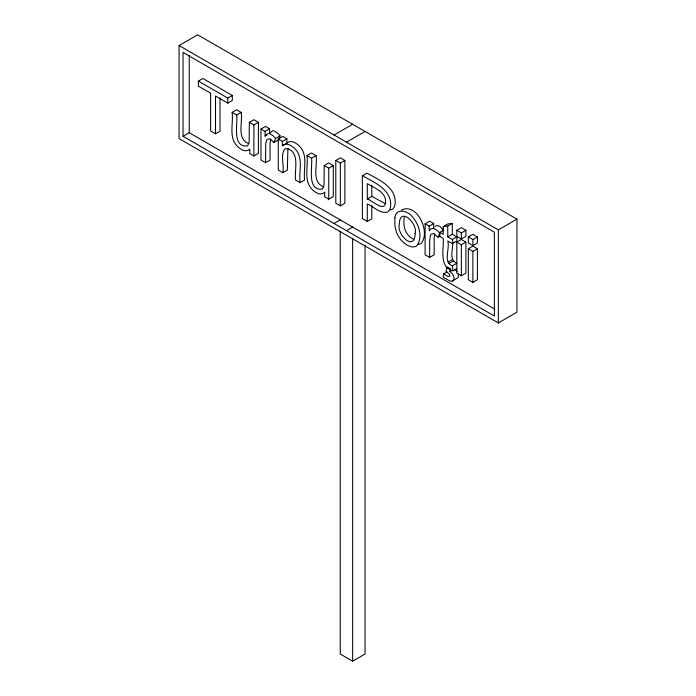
<?xml version="1.0" encoding="UTF-8"?>
<svg xmlns="http://www.w3.org/2000/svg" width="696" height="696" viewBox="0 0 696 696"><rect width="100%" height="100%" fill="white"/><g stroke="black" fill="none" stroke-linecap="round" stroke-linejoin="round"><path stroke-width="1.04" d="M447.102 271.858L443.483 273.946L443.204 277.199L450.051 281.088L452.339 281.149L458.229 277.513L458.412 274.111M287.883 148.422L287.361 170.05L282.828 172.669L278.278 170.041L278.278 139.026L282.802 136.407L286.9 138.774L286.9 143.185L282.376 145.803L282.376 141.392L286.9 138.774M404.411 216.926C402.566 225.025 405.133 235.509 413.389 239.015M270.631 139L270.057 143.828L270.057 160.063L265.533 162.681L260.983 160.054L260.983 129.038L265.507 126.42L269.604 128.786L269.604 133.493M434.748 233.752L434.173 238.58L434.173 254.823L429.65 257.433L425.099 254.806L425.099 223.79L429.623 221.171L433.721 223.538L433.721 228.245M452.339 281.149L453.705 280.131C455.097 276.773 452.391 273.441 449.833 271.536L450.669 268.891L447.276 266.933L445.962 271.344L449.642 274.494L449.747 276.269L447.885 276.416L443.483 273.946M265.533 162.681L265.724 143.35L266.968 139.496L269.248 138.8L270.666 139.357L274.007 142.428L275.572 138.452L280.096 135.842L277.739 133.206L273.893 130.831L272.501 130.813L270.109 132.866M280.096 135.842L278.53 139.818L274.007 142.428M429.65 257.433L429.65 241.19L430.406 235.5L431.085 234.248L433.364 233.551L438.123 237.179L439.689 233.204L437.332 230.576L433.486 228.192L430.702 228.993L429.197 230.855L429.197 226.156L433.721 223.538M269.604 128.786L265.08 131.405L265.08 136.103L266.585 134.232L269.369 133.441L273.215 135.824L275.572 138.452M282.376 145.803C286.421 141.766 292.276 145.995 295.391 149.205C303.708 158.192 298.619 171.869 300.106 182.639L304.63 180.029C303.143 169.258 308.232 155.582 299.915 146.595C296.8 143.385 290.954 139.148 286.9 143.185M401.505 210.044C417.304 202.188 431.163 232.995 420.871 243.661L418.252 244.426M435.226 226.374L436.618 225.565L439.533 226.2L443.63 229.932M179.055 45.536L197.655 34.8L516.945 219.136L516.945 312.2L498.345 322.944L179.055 138.6L179.055 45.536L498.345 229.88L516.945 219.136M215.508 133.797L210.601 130.961L210.601 93.203L198.386 86.147L198.386 81.101L202.91 78.483L232.299 95.456L232.299 100.502L227.775 103.121L215.508 96.039L215.508 133.797L220.032 131.187L220.032 97.736M198.386 81.101L227.775 98.066L232.299 95.456M183.039 136.303L494.36 316.045L494.36 232.177L183.039 52.435L183.039 136.303L189.234 132.727L494.943 309.224M232.125 112.378L236.675 115.005C237.989 122.922 231.585 148.074 247.593 145.856L249.159 142.332L249.342 122.322L253.875 119.703L258.425 122.331L258.425 153.346L253.901 155.965L249.829 153.607L249.829 149.057C245.801 153.129 239.929 149.101 236.866 145.777C228.549 136.808 233.586 123.14 232.125 112.378L236.649 109.759L241.199 112.387C242.895 121.957 236.344 138.852 248.724 143.62M236.675 115.005L241.199 112.387M249.342 122.322L253.901 124.949L258.425 122.331M265.08 136.103L266.89 135.059M334.054 135.024L352.646 124.288M306.988 155.6L311.538 158.227C312.852 166.144 306.449 191.296 322.457 189.077L324.023 185.554L324.205 165.544L328.738 162.925L333.288 165.561L333.288 196.568L328.764 199.186L324.693 196.838L324.693 192.279C320.665 196.35 314.792 192.322 311.73 188.999C303.413 180.029 308.45 166.361 306.988 155.6L311.512 152.981L316.062 155.617C317.759 165.178 311.208 182.074 323.588 186.841M311.538 158.227L316.062 155.617M346.451 142.184L365.052 131.44M335.794 160.428L340.318 157.818L344.868 160.445L344.868 203.258L340.344 205.868L335.794 203.241L335.794 160.428L340.344 163.055L344.868 160.445M324.205 165.544L328.764 168.171L333.288 165.561M371.803 205.503L371.803 218.814L367.279 221.424L362.372 218.588L362.372 175.775L366.896 173.165C378.833 179.594 397.303 187.607 395.015 204.406A15.712 9.074 60 0 1 392.187 209.392L390.386 210.001M367.279 198.969C371.316 199.778 385.166 213.55 385.619 201.753C385.68 191.591 374.3 188.129 367.279 183.666L367.279 198.969L371.803 196.35L385.454 203.719M334.054 223.494L340.248 219.91M346.451 230.654L352.646 227.07M456.611 268.76L452.992 270.848C438.497 267.09 444.126 248.759 443.23 238.345L439.889 236.422L439.889 232.334L443.23 234.256L443.23 226.574L447.754 223.964L452.287 223.425L452.287 234.256L456.863 236.901L456.863 240.99L452.339 243.6L447.763 240.964C450.182 248.281 442.708 262.053 452.339 265.829L456.863 263.219C447.519 259.695 454.514 246.541 452.339 239.511L456.863 236.901M443.23 226.574L447.763 226.035L452.287 223.425M439.889 232.334L443.517 230.237M438.123 237.179L439.933 236.135M456.811 230.298L461.335 227.688L465.894 230.315L465.894 236.362L461.37 238.972L456.811 236.344L456.811 230.298L461.37 232.925L465.894 230.315M447.763 226.035L447.763 236.875L452.287 234.256M456.811 242.095L461.335 239.485L465.894 242.112L465.894 273.128L461.37 275.746L456.811 273.11L456.811 242.095L461.37 244.731L465.894 242.112M468.321 236.945L472.845 234.335L477.395 236.962L477.395 243.008L472.871 245.618L468.321 242.991L468.321 236.945L472.871 239.572L477.395 236.962M468.321 248.742L472.845 246.132L477.395 248.759L477.395 279.775L472.871 282.385L468.321 279.757L468.321 248.742L472.871 251.369L477.395 248.759M447.998 262.122L452.522 259.512M448.781 263.601L453.305 260.991M449.833 271.536L451.643 270.492M340.248 231.037L340.248 654.04L352.646 661.2L365.052 654.04L365.052 245.166M362.372 175.775C374.309 182.204 392.779 190.217 390.491 207.016A15.712 9.074 60 0 1 387.663 212.002C380.138 214.203 373.735 206.486 367.279 204.015L367.279 221.424M260.983 129.038L265.08 131.405M278.278 139.026L282.376 141.392M425.099 223.79L429.197 226.156M447.763 236.875L452.339 239.511M300.106 182.639L295.556 180.012C294.112 170.555 300.507 152.572 287.257 148.596L284.942 148.857C279.896 155.269 284.507 165.248 282.828 172.669M454.984 269.465L457.142 271.736M452.339 265.829L452.992 270.848M498.345 229.88L498.345 322.944M472.871 239.572L472.871 245.618M472.871 251.369L472.871 282.385M461.37 232.925L461.37 238.972M461.37 244.731L461.37 275.746M371.803 185.127L371.803 196.35M352.646 238.189L352.646 661.2M340.344 163.055L340.344 205.868M328.764 168.171L328.764 199.186M253.901 124.949L253.901 155.965M227.775 98.066L227.775 103.121M189.234 55.306L189.234 132.727M415.129 233.369C415.016 252.465 396.268 234.308 399.321 224.416C399.548 205.651 418.07 223.651 415.129 233.369M394.902 217.839L394.867 225.539L396.598 232.56A15.965 9.213 60 0 0 402.14 241.208C405.777 244.722 411.127 248.515 416.347 246.271C423.307 237.841 419.175 224.199 412.276 216.734C408.091 210.749 395.546 207.495 394.902 217.839"/></g></svg>
